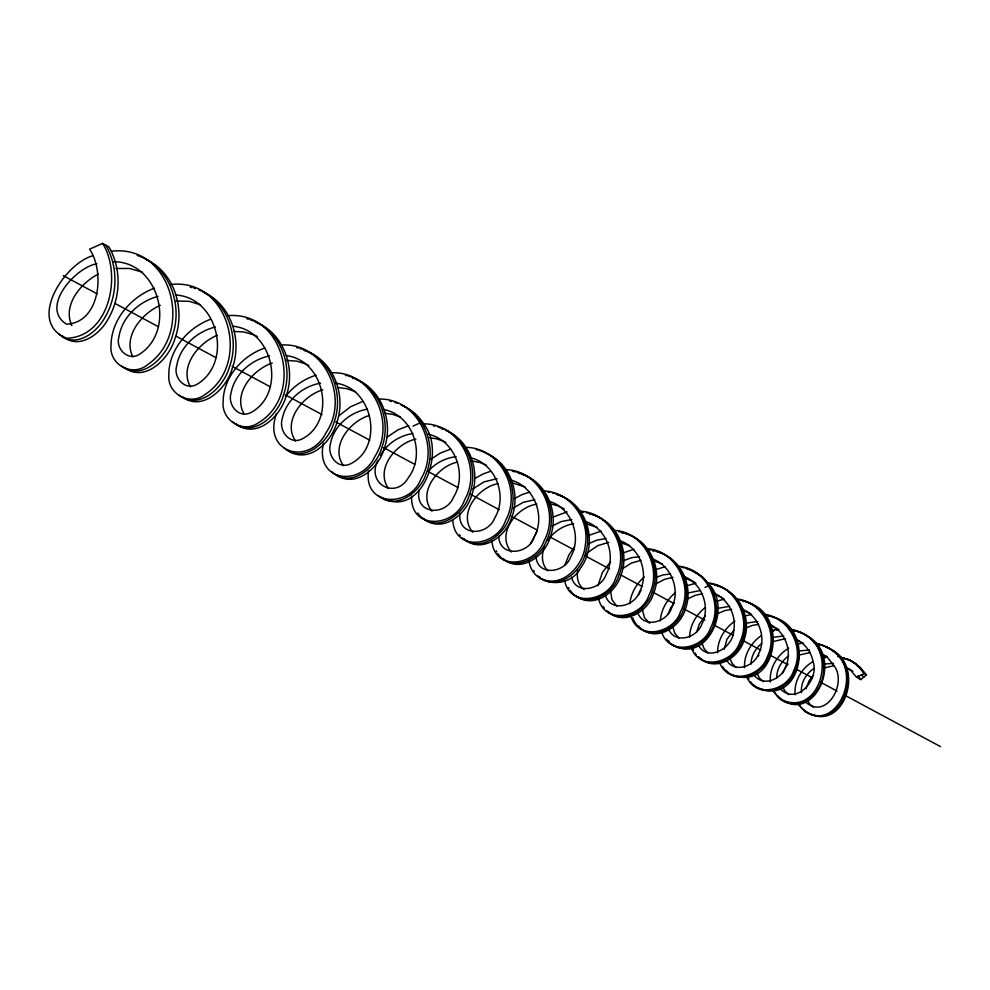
<?xml version="1.0" encoding="UTF-8"?>
<svg xmlns="http://www.w3.org/2000/svg" width="990" height="990" viewBox="0 0 990 990"><rect width="100%" height="100%" fill="white"/><g stroke="black" fill="none" stroke-linecap="round" stroke-linejoin="round"><path stroke-width="1.49" d="M610.582 590.894L611.993 599.792L616.795 606.251M751.002 664.117C751.125 655.999 755.519 648.363 761.731 643.302M689.572 637.152C689.82 625.519 696.168 614.567 705.264 607.538M459.904 513.303C457.504 536.902 487.736 536.246 494.802 517.844C507.709 496.213 496.039 464.013 471.017 457.85M724.235 649.329L726.957 639.28L733.788 630.234C736.51 615.198 727.996 598.851 713.703 593.109M368.503 470.955C363.491 507.214 410.367 507.684 421.01 478.776C440.265 447.257 418.374 398.413 379.405 399.044M660.318 620.829C661.011 609.815 666.963 599.544 675.39 592.614M642.126 629.43C658.845 641.644 681.033 625.915 685.612 608.38C693.483 586.637 681.665 559.474 659.154 552.42M629.788 603.751C630.865 593.406 636.409 583.828 644.193 577.034M419.166 490.038C414.327 514.28 445.413 516.817 453.494 497.24C467.701 474.594 455.153 439.919 428.286 434.264M597.886 585.894L602.365 572.567L610.558 561.726M733.788 630.197C733.738 647.237 708.036 663.312 698.111 644.713M577.826 569.931C576.304 576.923 577.95 585.3 584.088 589.619M323.507 443.124C314.474 481.61 360.892 487.761 375 456.229C396.272 423.312 372.846 370.681 331.316 372.809M696.576 632.177L699.546 623.663L705.412 615.953M289.055 451.267C310.006 464.087 332.665 440.711 337.293 421.01C345.696 394.837 333.964 362.105 307.457 351.66M806.207 688.793L806.367 688.001M529.081 561.107C532.36 586.6 569.349 589.867 580.561 568.05C598.839 543.683 587.441 502.932 557.16 494.74M806.553 687.196L809.04 680.934L813.248 675.217M565.08 564.684L568.978 554.821L574.497 546.851M543.757 548.856C541.344 556.182 541.951 565.414 548.027 570.809M276.458 413.671C262.214 452.875 309.189 466.946 326.267 432.308C349.68 397.968 324.633 341.29 280.393 345.089M637.647 612.439C643.451 629.219 666.975 622.302 671.542 608.12C680.959 589.941 671.282 564.869 651.568 558.595M667.99 614.258L670.49 608.207L674.425 602.551M782.348 673.534L787.78 663.51M530.652 543.733L536.976 531.444M544.067 547.915L544.413 546.975M377.982 460.362C365.743 483.553 395.505 500.383 408.61 477.353C426.046 453.865 412.83 414.587 383.155 409.402M638.798 594.656L640.085 592.032M758.501 656.036L758.909 655.244M380.469 455.252L381.063 454.249M640.58 591.179L641.099 590.325M381.707 453.259C388.686 442.666 400.356 435.303 412.917 433.558M547.767 540.528L548.361 539.637M549.005 538.758C554.92 530.85 563.941 525.356 573.68 523.698M285.417 396.644C293.102 386.57 303.942 378.91 316.07 375.21M428.893 470.51C435.922 462.875 445.748 457.813 456.093 456.699M586.315 553.979L587.07 553.2M338.592 416.023L350.547 406.779L362.909 401.358M587.85 552.445L597.923 545.589L608.739 542.359M472.762 488.986L483.986 481.92L497.042 478.677M387.177 437.073L398.079 429.796L408.783 425.65M622.289 568.755L631.509 563.025L641.062 560.328M844.544 666.394L850.905 670.663L856.511 677.21L860.793 679.598L866.448 674.945L860.347 667.384L853.33 662.273M430.922 459.212L440.29 453.123L450.722 449.089M512.907 508.254L523.141 502.375L534.749 499.678M788.597 655.924C781.518 661.023 776.457 669.426 776.705 678.311M734.927 621.101C724.63 628.106 717.366 640.134 717.626 652.769M761.322 635.592C750.94 642.646 743.762 654.996 744.554 667.743M656.098 583.791L664.599 579.311L673.002 577.343M814.461 668.114C806.293 673.25 800.427 682.828 801.492 692.678M474.965 478.43L483.157 473.925L490.496 471.339M552.123 526.024L561.479 521.482L571.787 519.564M788.721 648.153C777.138 655.009 768.995 668.423 770.43 682.085M795.317 638.822C804.449 642.943 811.194 651.717 813.05 661.53C801.615 668.163 793.708 681.454 795.193 694.832M514.429 498.564L522.522 494.394L529.761 492.092M687.679 598.888L695.252 595.312L702.467 593.728M717.069 613.936L724.581 610.644L731.684 609.308M588.642 543.708L596.945 540.119L605.905 538.585M553.261 517.003L567.121 511.892M98.258 274.106C80.747 283.053 62.358 305.217 71.825 325.549M589.038 535.355L601.289 531.048M746.113 627.883L752.672 625.346L758.662 624.319M623.527 560.674L631.843 557.63L639.552 556.677M160.306 305.304C141.941 313.372 122.71 336.229 132.784 356.846M856.511 677.21L864.171 673.658L866.448 674.945M623.156 552.903L633.86 549.314M704.967 587.441L708.617 585.758L711.562 587.429C730.744 612.352 704.571 665.255 671.863 644.23M413.065 426.096L420.255 422.841L424.648 425.329C446.007 452.975 420.589 519.96 381.076 497.277M655.9 577.418L663.04 574.918L670.589 573.977M63.991 337.343C79.942 349.408 100.225 333.803 108.009 319.238C120.78 297.545 121.745 268.872 108.962 246.968L102.626 243.392L89.57 249.183C105.15 271.743 100.101 322.814 66.516 324.188C39.6 307.457 75.512 267.238 96.834 263.773M217.305 335.288C198.619 342.738 178.905 366.634 190.488 386.855M655.751 569.671L664.958 566.75M774.007 641.359L785.503 638.649M799.017 655.108L810.278 652.46M92.961 255.692C64.375 263.488 26.223 322.035 66.565 338.246C109.742 337.008 122.178 274.527 102.626 243.392M154.403 288.164C130.977 296.951 111.288 319.597 111.041 345.337C108.9 364.902 132.672 377.4 147.621 364.642C194.114 333.172 172.953 244.406 111.783 251.163M210.387 319.337C187.654 327.826 168.634 350.014 168.82 375.012C167.149 394.23 190.427 406.457 205.351 394.28C251.213 364.184 230.138 277.893 170.874 284.464M686.912 585.746L695.995 583.172M823.903 667.953L834.063 665.713C847.737 683.62 825.549 721.636 804.833 701.279M687.815 593.035L700.227 590.51M272.287 363.07C252.784 369.468 232.192 394.008 244.32 414.476M264.776 348.072C242.265 355.682 223.394 377.165 223.134 401.556C221.129 420.131 242.872 433.905 258.39 422.804C304.301 395.456 285.355 311.145 228.195 315.637M716.735 601.153L724.395 599.111M717.404 608.417L729.63 606.326M369.394 415.478C349.977 420.985 329.781 446.366 343.431 465.634M322.876 389.8C303.051 395.48 281.989 421.096 295.552 441.082M745.742 623.18L757.771 621.497M745.297 615.941L751.583 614.382M771.482 630.531L777.633 629.009M772.757 631.249L773.97 630.865M772.905 637.35L783.734 636.001M797.779 644.156L802.618 643.042M821.861 657.607L826.613 656.506M457.529 462.07C437.568 466.191 416.889 492.834 432.11 511.36M415.887 439.04C395.901 443.458 375.173 468.542 388.191 488.305M158.004 296.369C139.083 301.368 122.005 317.035 118.924 336.872C115.125 349.507 129.244 362.303 140.605 353.504C176.468 328.878 158.796 261.669 113.64 261.707M798.98 650.962L809.622 649.985M498.218 483.627C478.096 487.068 457.331 513.872 472.75 532.212M824.212 657.929L825.388 657.645M215.461 327.022C196.837 331.365 179.957 346.5 176.703 365.805C172.916 378.007 185.749 391.706 197.641 383.91C232.996 362.031 218.246 297.594 175.787 294.983M824.002 664.067L833.506 663.337M536.889 504.145C516.632 506.905 495.743 533.833 511.335 551.999M269.54 355.905C251.2 359.605 234.506 374.208 231.066 392.981C227.279 404.811 238.899 419.191 251.188 412.422C286.58 392.844 273.438 329.88 232.712 326.205M776.42 630.222L777.657 629.949M320.512 383.18C302.482 386.249 285.937 400.307 282.298 418.572C278.487 430.081 288.981 444.943 301.566 439.201C336.922 421.876 325.339 360.273 286.283 355.633M367.352 409.167C349.829 412.137 333.754 425.91 330.474 443.73C326.947 455.19 337.479 469.545 349.891 464.124C384.739 447.802 373.465 387.573 335.449 383.167M115.855 268.5L129.554 268.463L142.56 272.225M176.109 300.972L189.362 301.356L200.524 304.784M234.147 331.44L244.146 332.034L253.688 334.806M285.999 360.323L297.074 361.164L306.257 364.159M337.615 387.523L346.983 388.686L355.806 391.892M423.287 423.856C460.536 423.262 482.279 469.384 464.52 500.086C455.177 527.373 410.021 530.949 411.605 495.953M464.854 447.356C500.47 446.812 522.039 490.347 505.704 520.257C497.463 546.096 454.311 553.076 452.727 519.639M504.281 469.656C538.968 469.136 560.204 511.545 544.129 540.701C535.961 565.327 494.851 572.567 491.832 540.899M385.048 413.3L392.844 414.402L400.257 416.951M428.633 437.654L436.231 438.719L443.458 441.218M543.25 490.892C569.894 491.572 589.817 519.045 585.35 544.661C583.754 564.943 563.025 588.505 541.468 578.903M578.841 511.038C610.582 511.706 630.11 550.093 615.953 577.331C609.382 600.843 569.745 608.615 564.609 580.35M706.848 583.481L708.184 583.593M471.19 460.796L479.742 462.429L486.61 465.312M582.046 512.127L583.494 512.288M614.171 530.343C644.502 532.026 662.632 568.829 649.007 594.965C642.386 617.438 604.766 625.371 598.529 598.665M646.47 548.633C676.071 550.292 693.941 586.229 680.514 611.758C673.868 633.278 638.154 641.322 630.964 616.139M677.296 566.094C706.216 567.728 723.814 602.836 710.597 627.808C703.865 648.97 668.807 656.42 661.642 631.818M706.749 582.776C734.506 584.372 751.917 617.587 739.876 641.966C733.726 662.892 699.621 671.542 691.342 647.794M763.203 614.753L767.027 615.31M548.052 492.191L549.537 492.401M649.44 549.673L650.826 549.871M736.226 598.876C762.758 601.338 778.944 633.229 767.349 656.642C761.199 676.727 728.801 685.389 719.804 663.065M763.166 614.159C789.129 616.56 805.08 647.782 793.658 670.7C787.458 690.488 755.618 698.618 746.72 676.776M788.993 628.798L797.556 630.927L804.647 634.429M790.255 629.516L799.982 632.103M813.755 642.832L822.158 644.923L829.063 648.339M814.968 643.525L817.418 643.921M837.54 656.321L849.173 659.959M839.854 657.632L841.067 657.805M512.771 482.959L525.381 487.092M549.908 503.749L557.927 505.816L564.275 508.971M585.251 523.524L597.279 527.472M512.313 471.277L515.307 471.859M618.663 531.63L621.472 532.162M652.385 550.762L653.771 551.009M681.516 567.282L684.201 567.802M710.845 583.927L713.481 584.434M738.899 599.841L741.473 600.348M839.904 657.15L848.059 659.476M620.025 542.545L629.665 545.7M389.85 401.16L391.458 401.482M433.41 425.886L434.981 426.207M586.377 512.746C614.159 517.275 629.665 550.564 618.762 575.636C613.454 595.361 583.828 610.323 570.091 590.263M621.72 532.806L623.118 533.103M768.339 616.052L769.601 616.325M794.005 630.63L796.467 631.199M818.619 644.601L819.831 644.861M653.177 560.711L662.496 564.102M190.204 287.149L191.973 287.57M296.752 347.676L298.435 348.084M345.461 375.358L347.094 375.742M476.202 449.633L477.725 450.005M552.47 492.958L553.917 493.317M589.533 514.02L590.943 514.367M653.561 550.403C678.818 555.452 693.049 585.511 683.632 608.85C678.67 627.314 652.744 642.238 637.622 625.94M714.904 585.251L716.203 585.573M742.846 601.128L744.121 601.437M768.29 615.582L770.777 616.238M818.631 644.181L821.019 644.824M843.443 658.276L848.084 659.687M684.832 578.086L694.757 582.256M714.038 594.458L720.98 596.995M246.819 318.743L248.527 319.213M516.792 472.218L518.265 472.626M518.698 473.294L520.158 473.703M622.859 532.509C647.967 538.449 661.53 568.582 652.212 591.983C647.25 610.323 622.104 625.977 606.288 610.471M656.481 551.628L657.83 551.999M685.526 568.136C708.506 573.618 721.809 600.423 714.471 622.401C710.375 640.233 688.013 656.382 671.133 644.094M687.023 568.99L689.634 569.77M714.78 584.756C738.206 590.312 751.187 618.428 742.265 640.32C737.265 657.88 713.035 671.542 698.16 656.939M742.748 600.67L745.272 601.425M510.37 479.927C534.34 485.83 545.923 516.359 533.994 537.384C528.672 554.524 499.108 557.655 498.799 536.258M742.983 610.385L750.606 613.59M769.725 625.383L778.907 629.603M193.731 288.041L195.476 288.585M300.094 348.542L301.74 349.049M348.715 376.188L350.324 376.695M394.639 402.311L397.745 403.338M438.075 427.012C466.302 434.746 479.816 469.334 469.124 495.483C463.877 514.973 436.491 533.857 419.834 515.716M479.222 450.425L480.707 450.896M555.353 493.713C579.855 500.457 593.134 529.341 585.585 552.927C581.501 571.007 559.956 590.065 541.592 578.643M592.354 514.763L593.74 515.196M625.866 533.82L627.227 534.254M717.49 585.932C739.716 592.045 751.955 618.589 744.096 639.837C739.542 657.212 716.884 671.802 701.031 658.981M745.383 601.796L746.633 602.192M772.089 616.98C817.282 626.497 802.048 710.672 755.692 686.602M797.68 631.546L802.395 633.315M822.22 645.505L823.395 645.876M548.906 501.225C571.577 507.61 582.244 536.778 570.71 556.863C565.439 572.628 538.251 576.885 535.986 557.172M796.294 640.035L803.509 643.351M820.859 653.821L827.096 656.556M137.189 255.42C169.142 265.431 182.977 304.474 172.755 334.632C167.953 355.138 143.129 382.301 121.56 366.114M250.21 319.733C280.232 329.125 293.721 365.805 283.734 394.193C278.994 414.55 252.908 439.226 232.885 422.012M304.239 350.472L305.861 351.042M352.675 378.032L354.259 378.588M441.701 428.695L443.211 429.227M519.713 473.084C546.715 481.499 558.669 515.716 546.629 540.367C540.416 559.412 511.125 573.643 497.834 553.608M521.619 474.161C546.975 482.093 559.387 513.08 550.168 537.211C545.218 555.959 520.344 573.891 503.118 558.645M772.002 616.634C794.388 623.564 805.179 652.039 794.413 672.507C787.953 689.387 762.065 698.482 750.457 681.739M822.195 645.195L826.848 647.25M585.536 521.532C606.61 528.239 616.51 555.303 606.128 574.472C601.289 589.508 575.71 595.547 571.552 577.034M619.344 540.503C639.899 547.037 649.638 573.482 639.379 592.156C634.479 606.499 610.248 612.562 605.348 595.163M303.361 349.618C332.108 359.766 344.334 395.678 333.766 422.99C328.494 442.468 302.915 464.421 284.081 447.901M351.908 377.252C379.244 386.892 391.496 420.651 382.016 446.948C377.091 466.426 352.527 488.219 333.185 473.071M482.18 451.403C507.907 460.461 519.515 492.612 509.491 517.114C504.096 535.54 479.383 553.237 462.305 538.003M595.114 515.691C618.416 523.883 629.689 552.692 620.953 575.202C615.941 593.047 592.663 609.246 575.92 595.745M628.563 534.736C651.804 542.891 662.805 571.972 653.326 594.149C647.881 611.894 623.23 626.423 607.922 611.3M690.921 570.228L702.665 577.059L711.562 587.429M746.497 601.858C768.191 609.444 778.499 636.954 768.698 657.36C762.745 674.289 737.884 685.253 724.829 669.673M747.871 602.638C790.713 614.518 775.393 695.611 729.704 673.683M824.571 646.297L825.71 646.755M683.348 576.23C701.997 582.85 710.894 606.833 701.799 624.22C697.183 637.808 674.908 644.651 668.535 628.947M846.252 667.668L849.717 669.265M198.879 289.835C228.331 301.48 239.951 338.667 229.408 367.092C224.111 386.731 199.596 410.949 179.338 395.319M256.175 322.468C284.093 333.469 295.787 368.342 286.333 395.592C281.259 414.959 258.848 438.211 238.008 425.49M355.818 379.195C382.14 389.565 393.55 422.458 384.33 448.198C379.318 467.317 355.93 488.701 336.365 474.953M401.495 405.207C411.147 409.142 419.339 416.382 424.648 425.329M485.632 453.111C510.419 462.837 521.21 494.183 511.459 518.154C506.051 536.58 481.363 554.227 464.298 539.018M849.222 660.132L850.336 660.615M741.782 608.875C758.996 615.632 767.04 638.092 758.365 654.341C753.687 666.839 733.714 673.448 726.45 659.785M145.406 259.157C174.624 271.965 185.501 309.313 175.119 338.023C169.859 357.885 145.332 383.489 124.53 367.612M203.358 292.161C231.672 304.549 242.439 340.746 232.18 368.577C226.871 388.204 202.368 412.36 182.135 396.73M400.764 404.588C426.542 415.8 436.639 449.151 425.935 474.173C420.131 492.525 395.381 510.927 378.069 495.421M446.156 430.44C470.139 440.859 480.472 471.228 471.735 495.111C466.649 513.34 444.634 532.397 425.861 520.369M799.883 631.892L803.397 633.724M825.648 646.557L827.962 647.782M848.022 659.303L850.274 660.479M254.987 335.375L257.524 336.637M769.577 624.368C785.528 631.274 792.99 652.101 785.256 667.607C780.912 679.734 762.288 687.147 754.021 674.809M819.992 652.682L828.086 658.115L834.063 665.812M849.123 659.823L852.501 661.691M307.494 364.753L308.719 365.384M444.609 441.763L445.735 442.344M63.261 275.653L97.317 293.931M115.013 303.447L158.61 326.849M176.319 336.353L215.82 357.563M232.167 366.337L270.307 386.818M285.293 394.861L322.072 414.6M335.697 421.913L369.753 440.191M383.365 447.505L414.699 464.335M428.324 471.648L458.283 487.736M470.547 494.319L499.158 509.677M511.409 516.248L537.298 530.145M549.549 536.729L574.076 549.896M584.966 555.749L609.494 568.904M620.384 574.757L642.188 586.464M653.078 592.305L673.509 603.281M684.412 609.135L704.843 620.099M714.384 625.222L733.454 635.456M742.983 640.58L760.691 650.084M770.232 655.207L787.941 664.711M796.109 669.091L812.456 677.878M820.623 682.259L836.971 691.032M846.512 696.156L940.5 746.609M802.148 633.006L805.749 635.048M826.662 646.977L831.204 649.588M850.2 660.38L853.566 662.285M860.978 675.13L864.097 676.888M721.92 597.49L722.849 597.997M851.264 660.974L856.622 664.278M827.751 647.584L832.244 650.257M803.249 633.625L806.825 635.704M850.559 669.735L852.959 671.294M852.303 661.605L854.469 662.929M828.803 648.227C864.889 664.03 843.95 734.295 804.746 711.389M805.575 634.998C849.507 656.63 809.177 736.3 772.93 690.822M804.338 634.281C823.16 644.527 829.41 671.195 817.827 689.04C810.191 703.841 786.592 709.941 776.197 694.782M813.31 707.207L809.771 704.125L807.555 700.623M788.857 694.658L784.86 691.008L782.508 686.652M763.364 681.603L759.33 677.89L756.756 672.767M649.712 623.341L644.403 617.55L642.287 609.135M831.043 649.576C866.522 666.282 843.517 736.003 805.241 711.402M61.677 336.427C77.851 347.193 97.082 331.848 104.853 317.567C117.624 295.837 118.602 267.127 105.794 245.174M736.201 667.594L732.315 663.634L730.137 659.018M540.614 578.346L537.483 575.673M854.321 662.966L859.778 667.817L864.171 673.658M806.429 635.691C837.688 653.474 818.854 717.626 781.345 699.571M856.449 664.352L865.322 674.301M831.86 650.356C868.069 673.225 829.892 744.22 797.693 703.42M707.887 652.955L704.15 648.747L701.984 643.154M678.88 638.092L674.759 633.167L672.73 626.546M425.007 519.738L423.411 518.339M287.36 449.906L288.189 450.611M728.949 673.089L727.514 671.789M236.313 424.116L237.142 424.821M670.366 643.475L666.344 639.07M640.592 628.155L641.347 628.811M60.811 335.734L59.19 334.199M804.029 710.795L800.885 707.318M780.627 698.952L779.266 697.628M754.281 685.327L754.974 685.983M700.289 658.338L698.903 656.952M539.29 576.576L540.033 577.306M62.37 335.796L63.162 336.6M803.905 710.102L804.561 710.771M331.638 471.537L332.393 472.329M726.19 670.366L726.846 671.096M638.525 625.965L639.181 626.732M857.922 675.786L860.793 679.598M778.029 696.193L778.635 696.923M668.436 640.654L669.054 641.433M780.157 688.595C796.059 706.08 819.695 679.623 813.05 661.53M636.954 625.173L635.729 623.552M459.509 534.773L460.152 535.639M723.628 668.126L724.21 668.918M696.205 654.724L695.054 653.091M419.154 514.874L417.891 513.067M604.284 608.145L603.12 606.425M799.833 705.721L800.341 706.538M775.133 693.173L775.64 693.99M722.552 666.456L723.071 667.31M634.64 621.794L635.172 622.685M533.746 570.549L534.291 571.478M798.905 704.038L799.351 704.892M568.495 587.491L568.99 588.444M774.192 691.466L774.65 692.332M748.452 678.36L748.898 679.239M496.238 550.749L496.733 551.739M633.687 619.938L634.145 620.879M693.161 649.49L693.582 650.418M747.648 676.516L748.032 677.445M632.882 617.958L633.266 618.96"/></g></svg>
